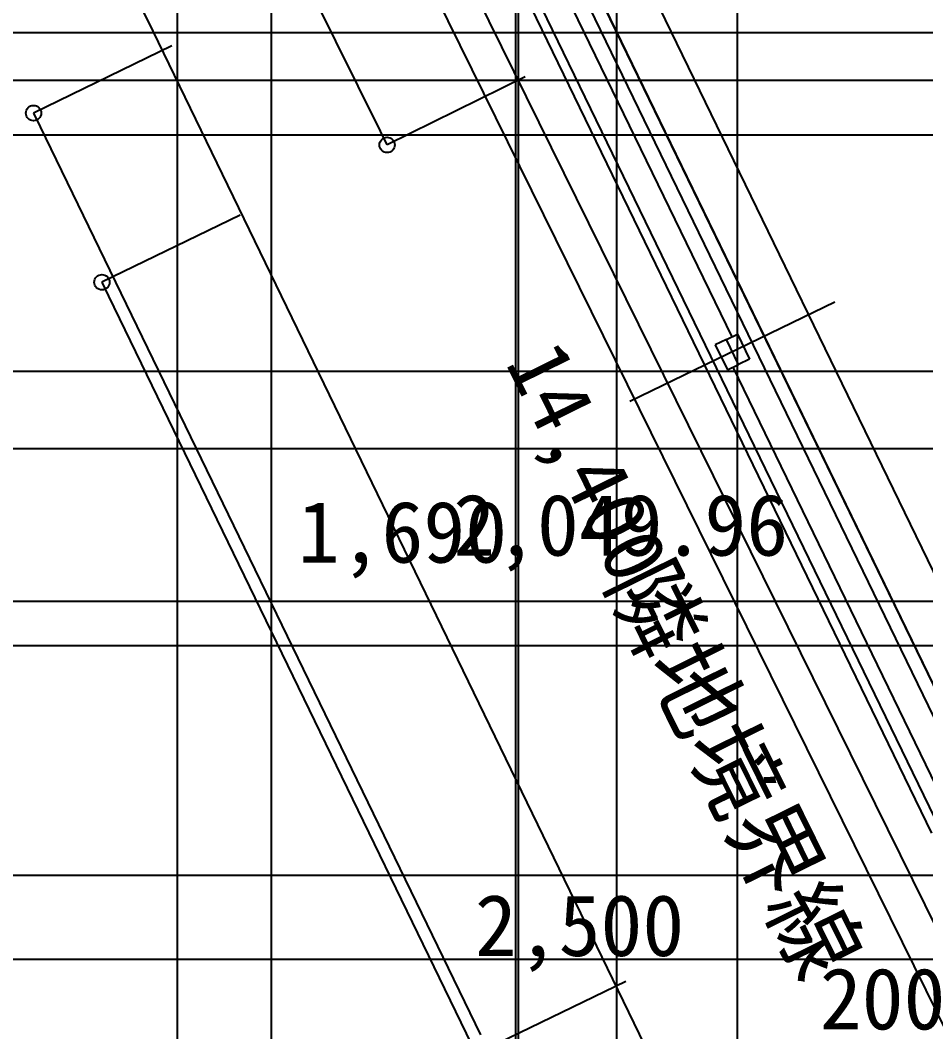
# Model space of a CAD drawing. Header units: metres. Extents: x 10861 to 26950, y 7268 to 22750.
# Drawn here: x 15669 to 17141, y 12459 to 14103 of the extents above; entities that cross this region are included whole.
import ezdxf

# ---------------------------------------------------------------- set-up
doc = ezdxf.new("R2010")
doc.units = ezdxf.units.M

msp = doc.modelspace()

# ---------------------------------------------------------------- linework, layer by layer
at = {"layer": 'GLID'}
for p, q in [((15924.7, 9325), (15924.7, 22205)), ((16077.5, 10010), (16077.5, 22205)), ((16474.6, 10010), (16474.6, 22205)), ((16478.7, 9325), (16478.7, 22205)), ((16638.6, 10010), (16638.6, 22205)), ((16834.7, 9325), (16834.7, 22205)), ((18614.1, 10010), (14765.1, 17946)), ((18480.6, 9945.4), (14580.1, 17856.1)), ((13801.7, 14083.1), (24358.1, 14083.1)), ((13953.4, 14005.5), (24358.1, 14005.5)), ((13801.7, 13916.9), (24358.1, 13916.9)), ((13801.7, 13532.8), (24358.1, 13532.8)), ((13801.7, 13406.7), (24358.1, 13406.7)), ((13801.7, 13158.8), (24358.1, 13158.8)), ((13801.7, 13087), (24358.1, 13087)), ((13801.7, 12713.6), (24358.1, 12713.6)), ((13801.7, 12576.8), (24358.1, 12576.8))]:
    msp.add_line(p, q, dxfattribs=at)
at = {"layer": 'データ 001_1F'}
for p, q in [((15924.7, 7962.5), (15924.7, 21845)), ((15736.2, 15943.7), (19509.7, 8163.2)), ((16254.3, 13922.7), (16031, 14375.5)), ((15864.7, 14125.5), (15875.7, 14103.1)), ((15875.7, 14103.1), (16748.4, 12303.6)), ((16489.6, 14010.9), (16265.3, 13900.3)), ((16489.6, 14010.9), (16489.6, 14010.9)), ((16265.3, 13900.3), (16254.3, 13922.7)), ((16026.7, 13786.3), (15801.8, 13677.2)), ((16026.7, 13786.3), (16026.7, 13786.3)), ((15801.8, 13677.2), (15812.7, 13654.7)), ((15812.7, 13654.7), (16881.8, 11450.3))]:
    msp.add_line(p, q, dxfattribs=at)
for centre in [(16265.3, 13900.3), (15801.8, 13677.2)]:
    msp.add_circle(centre, 12.5, dxfattribs=at)
at = {"layer": '建具(金属窓)_1F'}
for p, q in [((16590.2, 14366.3), (17310.2, 12881.6)), ((16497.9, 14321.5), (17218, 12836.9)), ((16412.7, 14302.4), (17150.2, 12781.8)), ((16434.9, 14291), (17155, 12806.4)), ((16495.1, 14270.1), (16825.6, 13588.6)), ((15915.6, 14061.3), (15690.7, 13952.2)), ((15915.6, 14061.3), (15915.6, 14061.3)), ((15690.7, 13952.2), (15701.6, 13929.7)), ((15701.6, 13929.7), (16417.2, 12454.1)), ((16992.9, 13644.7), (16660, 13483.2)), ((16816.6, 13584.2), (16798.6, 13575.5)), ((16816.6, 13584.2), (16834.6, 13592.9)), ((16836.3, 13543.7), (16816.6, 13584.2)), ((16836.3, 13543.7), (16816.6, 13584.2)), ((16834.6, 13592.9), (16854.3, 13552.4)), ((16798.6, 13575.5), (16818.3, 13535)), ((16854.3, 13552.4), (16836.3, 13543.7)), ((16818.3, 13535), (16836.3, 13543.7)), ((16827.3, 13539.3), (17157.8, 12857.8)), ((16653.1, 12540.7), (16428.2, 12431.6)), ((16653.1, 12540.7), (16653.1, 12540.7))]:
    msp.add_line(p, q, dxfattribs=at)
msp.add_circle((15690.7, 13952.2), 12.5, dxfattribs=at)
at = {"layer": '部屋_1F'}
msp.add_line((12701.7, 21530), (19069.8, 8614.6), dxfattribs=at)

# ---------------------------------------------------------------- texts
at = {"layer": 'データ 001_1F'}
for s, p in [('2,049.96', (16372.8, 13232.8)), ('2,500', (16408, 12582)), ('200', (16968.5, 12462.7))]:
    msp.add_text(s, height=100, dxfattribs=at).set_placement(p)
at = {"layer": '建具(金属窓)_1F'}
msp.add_text('1,690', height=100, dxfattribs=at).set_placement((16120.1, 13221.4))
at = {"layer": '部屋_1F'}
for s, height, p in [('14,400', 100, (16456.7, 13546.6)), ('隣地境界線', 112, (16620.5, 13188.2))]:
    msp.add_text(s, height=height, rotation=-63.7537, dxfattribs=at).set_placement(p)

doc.saveas('drawing.dxf')
